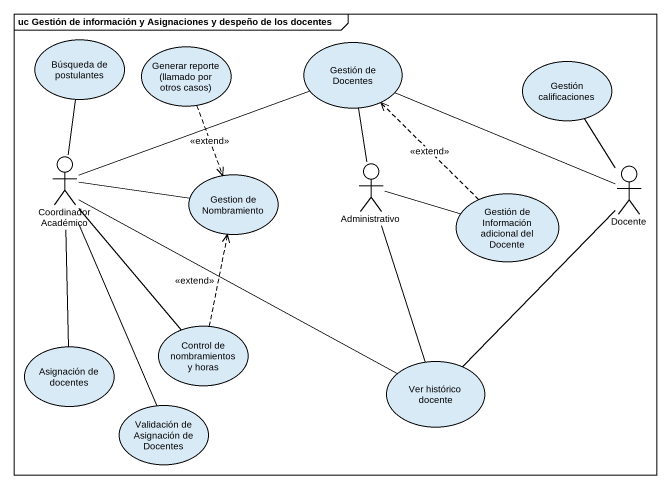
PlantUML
@startuml
mainframe uc Gestión de información y Asignaciones y despeño de los docentes
usecase "Búsqueda de postulantes" as Búsqueda_de_postulantes
usecase "Generar reporte (llamado por otros casos)" as Generar_reporte_llamado_por
usecase "Gestión de Docentes" as Gestión_de_Docentes
usecase "Gestión calificaciones" as Gestión_calificaciones
actor "Coordinador Académico" as Coordinador_Académico
usecase "Gestion de Nombramiento" as Gestion_de_Nombramiento
actor Administrativo
usecase "Gestión de Información adicional del Docente" as Gestión_de_Información
actor Docente
usecase "Asignación de docentes" as Asignación_de_docentes
usecase "Control de nombramientos y horas" as Control_de_nombramientos_y
usecase "Ver histórico docente" as Ver_histórico_docente
usecase "Validación de Asignación de Docentes" as Validación_de_Asignación_de
Búsqueda_de_postulantes -- Coordinador_Académico
Generar_reporte_llamado_por ..> Gestion_de_Nombramiento : <<extend>>
Gestión_de_Docentes -left- Coordinador_Académico
Gestión_de_Docentes -- Administrativo
Gestión_de_Docentes -right- Docente
Gestión_calificaciones -- Docente
Gestion_de_Nombramiento -left- Coordinador_Académico
Administrativo -right- Gestión_de_Información
Gestión_de_Información .up.> Gestión_de_Docentes : <<extend>>
Asignación_de_docentes -up- Coordinador_Académico
Control_de_nombramientos_y -up- Coordinador_Académico
Control_de_nombramientos_y .up.> Gestion_de_Nombramiento : <<extend>>
Ver_histórico_docente -left- Coordinador_Académico
Ver_histórico_docente -up- Administrativo
Ver_histórico_docente -up- Docente
Validación_de_Asignación_de -up- Coordinador_Académico
@enduml
